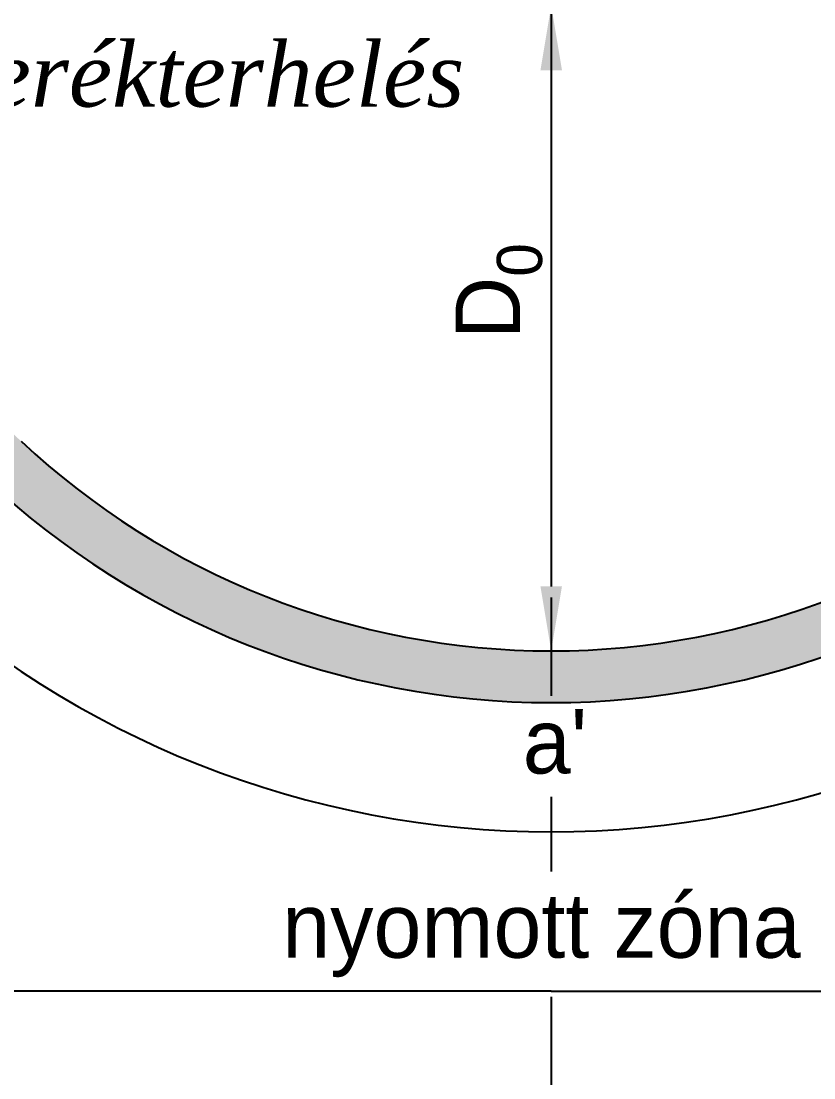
# Model space of a CAD drawing. Header units: millimetres. Extents: x 9 to 961, y -258 to 565.
# Drawn here: x 599.15 to 629.84, y -39.55 to 1.35 of the extents above; entities that cross this region are included whole.
import ezdxf

# ---------------------------------------------------------------- set-up
doc = ezdxf.new("R2010")
doc.units = ezdxf.units.MM
doc.linetypes.add('PONTVONAL', pattern=[25.4, 12.7, -6.35, 0, -6.35])
for name, color, linetype in [('Szurke_sraff', 254, 'Continuous'), ('Tengely', 1, 'PONTVONAL'), ('Text', 2, 'Continuous'), ('Vonal_025', 4, 'Continuous'), ('Vonal_050', 3, 'Continuous')]:
    doc.layers.add(name, color=color, linetype=linetype)
doc.styles.add('TextCS', font='SCHLBKI.TTF', dxfattribs={"height": 2.5})

msp = doc.modelspace()

# ---------------------------------------------------------------- hatches: boundary and pattern name
at = {"layer": 'Szurke_sraff'}
h = msp.add_hatch(color=256, dxfattribs=at)
edge = h.paths.add_edge_path()
edge.add_arc((649.9813838519235, -8.032562152625946), 0.9999999999999999, 207.6950516845834, 386.353270534124)
edge.add_arc((669.3838474023675, -46.07237678305732), 42.70226093480175, 111.5320612727387, 115.6823799588816, ccw=False)
edge.add_line((653.7111864090934, -6.350206823023647), (653.9759813340097, -6.270903251836609))
edge.add_line((653.9759813340097, -6.270903251836609), (654.2407833538772, -6.191632709307562))
edge.add_line((654.2407833538772, -6.191632709307562), (654.5055995636469, -6.112428224094501))
edge.add_line((654.5055995636469, -6.112428224094501), (654.77043705827, -6.033322824855427))
edge.add_line((654.77043705827, -6.033322824855427), (655.0353029326976, -5.954349540248329))
edge.add_line((655.0353029326976, -5.954349540248329), (655.300204281881, -5.875541398931208))
edge.add_line((655.300204281881, -5.875541398931208), (655.5651482007711, -5.796931429562052))
edge.add_line((655.5651482007711, -5.796931429562052), (655.830141784319, -5.718552660798864))
edge.add_line((655.830141784319, -5.718552660798864), (656.0951921274763, -5.64043812129963))
edge.add_line((656.0951921274763, -5.64043812129963), (656.3603063251935, -5.562620839722348))
edge.add_line((656.3603063251935, -5.562620839722348), (656.6254914724221, -5.485133844725018))
edge.add_line((656.6254914724221, -5.485133844725018), (656.8907546641133, -5.408010164965626))
edge.add_line((656.8907546641133, -5.408010164965626), (657.156102995218, -5.331282829102176))
edge.add_line((657.156102995218, -5.331282829102176), (657.4215435606875, -5.254984865792653))
edge.add_line((657.4215435606875, -5.254984865792653), (657.6870834554727, -5.179149303695061))
edge.add_line((657.6870834554727, -5.179149303695061), (657.9527297745251, -5.103809171467386))
edge.add_line((657.9527297745251, -5.103809171467386), (658.2184896127956, -5.028997497767632))
edge.add_line((658.2184896127956, -5.028997497767632), (658.4843700652352, -4.954747311253784))
edge.add_line((658.4843700652352, -4.954747311253784), (658.7503782267954, -4.881091640583842))
edge.add_line((658.7503782267954, -4.881091640583842), (659.016521192427, -4.808063514415804))
edge.add_line((659.016521192427, -4.808063514415804), (659.2828060570813, -4.735695961407657))
edge.add_line((659.2828060570813, -4.735695961407657), (659.5492399157094, -4.664022010217405))
edge.add_line((659.5492399157094, -4.664022010217405), (659.8158298632625, -4.593074689503033))
edge.add_line((659.8158298632625, -4.593074689503033), (660.0825829946916, -4.522887027922544))
edge.add_line((660.0825829946916, -4.522887027922544), (660.349506404948, -4.453492054133926))
edge.add_line((660.349506404948, -4.453492054133926), (660.6166071889827, -4.384922796795179))
edge.add_line((660.6166071889827, -4.384922796795179), (660.8838924417468, -4.317212284564294))
edge.add_line((660.8838924417468, -4.317212284564294), (661.1513692581915, -4.25039354609927))
edge.add_line((661.1513692581915, -4.25039354609927), (661.4190447332679, -4.184499610058097))
edge.add_line((661.4190447332679, -4.184499610058097), (661.6869259619273, -4.119563505098772))
edge.add_line((661.6869259619273, -4.119563505098772), (661.9550200391207, -4.05561825987929))
edge.add_line((661.9550200391207, -4.05561825987929), (662.2233340597991, -3.992696903057647))
edge.add_line((662.2233340597991, -3.992696903057647), (662.4918751189139, -3.930832463291835))
edge.add_line((662.4918751189139, -3.930832463291835), (662.7606487747948, -3.870051312006198))
edge.add_line((662.7606487747948, -3.870051312006198), (663.029653432713, -3.810348830823151))
edge.add_line((663.029653432713, -3.810348830823151), (663.2988854181368, -3.751711390862186))
edge.add_line((663.2988854181368, -3.751711390862186), (663.5683410563042, -3.694125362242541))
edge.add_line((663.5683410563042, -3.694125362242541), (663.8380166724529, -3.637577115083458))
edge.add_line((663.8380166724529, -3.637577115083458), (664.1079085918205, -3.582053019504174))
edge.add_line((664.1079085918205, -3.582053019504174), (664.3780131396451, -3.527539445623932))
edge.add_line((664.3780131396451, -3.527539445623932), (664.6483266411641, -3.474022763561971))
edge.add_line((664.6483266411641, -3.474022763561971), (664.9188454216154, -3.421489343437531))
edge.add_line((664.9188454216154, -3.421489343437531), (665.1895658062368, -3.369925555369851))
edge.add_line((665.1895658062368, -3.369925555369851), (665.4604841202661, -3.319317769478172))
edge.add_line((665.4604841202661, -3.319317769478172), (665.7315966889408, -3.269652355881733))
edge.add_line((665.7315966889408, -3.269652355881733), (666.0028998374991, -3.220915684699775))
edge.add_line((666.0028998374991, -3.220915684699775), (666.2743898911783, -3.173094126051535))
edge.add_line((666.2743898911783, -3.173094126051535), (666.5460631752164, -3.126174050056257))
edge.add_line((666.5460631752164, -3.126174050056257), (666.8179160148512, -3.080141826833179))
edge.add_line((666.8179160148512, -3.080141826833179), (667.0899447353204, -3.034983826501541))
edge.add_line((667.0899447353204, -3.034983826501541), (667.3621456618616, -2.990686419180583))
edge.add_line((667.3621456618616, -2.990686419180583), (667.6345151197129, -2.947235974989544))
edge.add_line((667.6345151197129, -2.947235974989544), (667.9070494341117, -2.904618864047666))
edge.add_line((667.9070494341117, -2.904618864047666), (668.179744930296, -2.862821456474187))
edge.add_line((668.179744930296, -2.862821456474187), (668.4525979335034, -2.821830122388347))
edge.add_line((668.4525979335034, -2.821830122388347), (668.7256047689718, -2.781631231909386))
edge.add_line((668.7256047689718, -2.781631231909386), (668.9987617619389, -2.742211155156546))
edge.add_line((668.9987617619389, -2.742211155156546), (669.2720652376424, -2.703556262249064))
edge.add_line((669.2720652376424, -2.703556262249064), (669.5455115213201, -2.665652923306182))
edge.add_line((669.5455115213201, -2.665652923306182), (669.8190969382099, -2.628487508447139))
edge.add_line((669.8190969382099, -2.628487508447139), (670.0928178135493, -2.592046387791175))
edge.add_line((670.0928178135493, -2.592046387791175), (670.3666704725763, -2.55631593145753))
edge.add_line((670.3666704725763, -2.55631593145753), (670.6406512405284, -2.521282509565443))
edge.add_line((670.6406512405284, -2.521282509565443), (670.9147564426437, -2.486932492234155))
edge.add_line((670.9147564426437, -2.486932492234155), (671.1889824041597, -2.453252249582907))
edge.add_line((671.1889824041597, -2.453252249582907), (671.4633254503142, -2.420228151730937))
edge.add_line((671.4633254503142, -2.420228151730937), (671.7377819063449, -2.387846568797485))
edge.add_line((671.7377819063449, -2.387846568797485), (672.0123480974897, -2.356093870901792))
edge.add_line((672.0123480974897, -2.356093870901792), (672.2870203489864, -2.324956428163097))
edge.add_line((672.2870203489864, -2.324956428163097), (672.5617949860725, -2.29442061070064))
edge.add_line((672.5617949860725, -2.29442061070064), (672.836668333986, -2.264472788633662))
edge.add_line((672.836668333986, -2.264472788633662), (673.1116367179646, -2.235099332081402))
edge.add_line((673.1116367179646, -2.235099332081402), (673.3866964632462, -2.206286611163099))
edge.add_line((673.3866964632462, -2.206286611163099), (673.6618438950682, -2.178020995997994))
edge.add_line((673.6618438950682, -2.178020995997994), (673.9370753386685, -2.150288856705328))
edge.add_line((673.9370753386685, -2.150288856705328), (674.212387119285, -2.123076563404339))
edge.add_line((674.212387119285, -2.123076563404339), (674.4877755621554, -2.096370486214268))
edge.add_line((674.4877755621554, -2.096370486214268), (674.7632369925174, -2.070156995254355))
edge.add_line((674.7632369925174, -2.070156995254355), (675.0387677356089, -2.044422460643839))
edge.add_line((675.0387677356089, -2.044422460643839), (675.3143641166673, -2.01915325250196))
edge.add_line((675.3143641166673, -2.01915325250196), (675.5900224609309, -1.994335740947959))
edge.add_line((675.5900224609309, -1.994335740947959), (675.865739093637, -1.969956296101074))
edge.add_line((675.865739093637, -1.969956296101074), (676.1415103400236, -1.946001288080548))
edge.add_line((676.1415103400236, -1.946001288080548), (676.4173325253283, -1.922457087005618))
edge.add_line((676.4173325253283, -1.922457087005618), (676.693201974789, -1.899310062995525))
edge.add_line((676.693201974789, -1.899310062995525), (676.9691150136434, -1.876546586169509))
edge.add_line((676.9691150136434, -1.876546586169509), (677.2450679671293, -1.85415302664681))
edge.add_line((677.2450679671293, -1.85415302664681), (677.5210571604844, -1.832115754546668))
edge.add_line((677.5210571604844, -1.832115754546668), (677.7970789189465, -1.810421139988322))
edge.add_line((677.7970789189465, -1.810421139988322), (678.0731295677533, -1.789055553091012))
edge.add_line((678.0731295677533, -1.789055553091012), (678.3492054321426, -1.768005363973979))
edge.add_line((678.3492054321426, -1.768005363973979), (678.6253028373523, -1.747256942756463))
edge.add_line((678.6253028373523, -1.747256942756463), (678.9014181086199, -1.726796659557703))
edge.add_line((678.9014181086199, -1.726796659557703), (679.1775475711833, -1.706610884496939))
edge.add_line((679.1775475711833, -1.706610884496939), (679.4536875502802, -1.686685987693412))
edge.add_line((679.4536875502802, -1.686685987693412), (679.7298343711483, -1.66700833926636))
edge.add_line((679.7298343711483, -1.66700833926636), (680.0059843590255, -1.647564309335024))
edge.add_line((680.0059843590255, -1.647564309335024), (680.2821338391497, -1.628340268018645))
edge.add_line((680.2821338391497, -1.628340268018645), (680.5582791367583, -1.60932258543646))
edge.add_line((680.5582791367583, -1.60932258543646), (680.8344165770893, -1.590497631707712))
edge.add_line((680.8344165770893, -1.590497631707712), (681.1105424853804, -1.571851776951639))
edge.add_line((681.1105424853804, -1.571851776951639), (681.3866532873533, -1.553371682430812))
edge.add_line((681.3866532873533, -1.553371682430812), (681.6627473592838, -1.535049660962094))
edge.add_line((681.6627473592838, -1.535049660962094), (681.9388248465066, -1.516883151051888))
edge.add_line((681.9388248465066, -1.516883151051888), (682.2148859584332, -1.498869776862394))
edge.add_line((682.2148859584332, -1.498869776862394), (682.4909309044749, -1.481007162555813))
edge.add_line((682.4909309044749, -1.481007162555813), (682.7669598940429, -1.463292932294346))
edge.add_line((682.7669598940429, -1.463292932294346), (683.0429731365487, -1.445724710240195))
edge.add_line((683.0429731365487, -1.445724710240195), (683.3189708414035, -1.428300120555559))
edge.add_line((683.3189708414035, -1.428300120555559), (683.5949532180185, -1.411016787402641))
edge.add_line((683.5949532180185, -1.411016787402641), (683.8709204758054, -1.39387233494364))
edge.add_line((683.8709204758054, -1.39387233494364), (684.1468728241753, -1.376864387340758))
edge.add_line((684.1468728241753, -1.376864387340758), (684.4228104725395, -1.359990568756196))
edge.add_line((684.4228104725395, -1.359990568756196), (684.6987336303094, -1.343248503352154))
edge.add_line((684.6987336303094, -1.343248503352154), (684.9746425068963, -1.326635815290834))
edge.add_line((684.9746425068963, -1.326635815290834), (685.2505373117116, -1.310150128734436))
edge.add_line((685.2505373117116, -1.310150128734436), (685.5264182541665, -1.293789067845161))
edge.add_line((685.5264182541665, -1.293789067845161), (685.8022855436725, -1.27755025678521))
edge.add_line((685.8022855436725, -1.27755025678521), (686.0781393896407, -1.261431319716785))
edge.add_line((686.0781393896407, -1.261431319716785), (686.3539800014826, -1.245429880802085))
edge.add_line((686.3539800014826, -1.245429880802085), (686.6298075886094, -1.229543564203313))
edge.add_line((686.6298075886094, -1.229543564203313), (686.9056223604326, -1.213769994082668))
edge.add_line((686.9056223604326, -1.213769994082668), (687.1814245263633, -1.198106794602351))
edge.add_line((687.1814245263633, -1.198106794602351), (687.4572142958132, -1.182551589924564))
edge.add_line((687.4572142958132, -1.182551589924564), (687.7329918781932, -1.167102004211508))
edge.add_line((687.7329918781932, -1.167102004211508), (688.0087574829149, -1.151755661625383))
edge.add_line((688.0087574829149, -1.151755661625383), (688.2845113193895, -1.13651018632839))
edge.add_line((688.2845113193895, -1.13651018632839), (688.5602535970283, -1.121363202482731))
edge.add_line((688.5602535970283, -1.121363202482731), (688.8359845252429, -1.106312334250606))
edge.add_line((688.8359845252429, -1.106312334250606), (689.1117043134443, -1.091355205794216))
edge.add_line((689.1117043134443, -1.091355205794216), (689.387413171044, -1.076489441275761))
edge.add_line((689.387413171044, -1.076489441275761), (689.6631113074533, -1.061712664857444))
edge.add_line((689.6631113074533, -1.061712664857444), (689.9387989320835, -1.047022500701463))
edge.add_line((689.9387989320835, -1.047022500701463), (690.2144762543459, -1.032416572970022))
edge.add_line((690.2144762543459, -1.032416572970022), (690.4901434836519, -1.01789250582532))
edge.add_line((690.4901434836519, -1.01789250582532), (690.7658008294128, -1.003447923429559))
edge.add_line((690.7658008294128, -1.003447923429559), (691.0414485010399, -0.9890804499449384))
edge.add_line((691.0414485010399, -0.9890804499449384), (691.3170867079446, -0.9747877095336606))
edge.add_line((691.3170867079446, -0.9747877095336606), (691.5927156595382, -0.9605673263579259))
edge.add_line((691.5927156595382, -0.9605673263579259), (691.868335565232, -0.9464169245799352))
edge.add_line((691.868335565232, -0.9464169245799352), (692.1439466344373, -0.9323341283618892))
edge.add_line((692.1439466344373, -0.9323341283618892), (692.4195490765654, -0.9183165618659893))
edge.add_line((692.4195490765654, -0.9183165618659893), (692.6951431010278, -0.904361849254436))
edge.add_line((692.6951431010278, -0.904361849254436), (692.9707289172358, -0.8904676146894305))
edge.add_line((692.9707289172358, -0.8904676146894305), (693.2463067346005, -0.8766314823331733))
edge.add_line((693.2463067346005, -0.8766314823331733), (693.5218767625335, -0.8628510763478658))
edge.add_line((693.5218767625335, -0.8628510763478658), (693.7974392104459, -0.8491240208957086))
edge.add_line((693.7974392104459, -0.8491240208957086), (694.0729942877492, -0.8354479401389026))
edge.add_line((694.0729942877492, -0.8354479401389026), (694.3485422038547, -0.8218204582396488))
edge.add_line((694.3485422038547, -0.8218204582396488), (694.6240831681736, -0.8082391993601481))
edge.add_line((694.6240831681736, -0.8082391993601481), (694.8996173901173, -0.7947017876626012))
edge.add_line((694.8996173901173, -0.7947017876626012), (695.1751450790972, -0.7812058473092093))
edge.add_line((695.1751450790972, -0.7812058473092093), (695.4506664445246, -0.7677490024621731))
edge.add_line((695.4506664445246, -0.7677490024621731), (695.7261816958109, -0.7543288772836937))
edge.add_line((695.7261816958109, -0.7543288772836937), (696.0016910423672, -0.740943095935972))
edge.add_line((696.0016910423672, -0.740943095935972), (696.277194693605, -0.7275892825812085))
edge.add_line((696.277194693605, -0.7275892825812085), (696.5526928589355, -0.7142650613816045))
edge.add_line((696.5526928589355, -0.7142650613816045), (696.8281857477702, -0.7009680564993608))
edge.add_line((696.8281857477702, -0.7009680564993608), (697.1036735695204, -0.6876958920966784))
edge.add_line((697.1036735695204, -0.6876958920966784), (697.3791565335973, -0.6744461923357578))
edge.add_line((697.3791565335973, -0.6744461923357578), (697.6546348494123, -0.6612165813788005))
edge.add_line((697.6546348494123, -0.6612165813788005), (697.9301087263767, -0.648004683388007))
edge.add_line((697.9301087263767, -0.648004683388007), (698.205578373902, -0.6348081225255784))
edge.add_line((698.205578373902, -0.6348081225255784), (698.4810440013993, -0.6216245229537155))
edge.add_line((698.4810440013993, -0.6216245229537155), (698.75650581828, -0.6084515088346191))
edge.add_line((698.75650581828, -0.6084515088346191), (699.0319640339554, -0.5952867043304902))
edge.add_line((699.0319640339554, -0.5952867043304902), (699.307418857837, -0.58212773360353))
edge.add_line((699.307418857837, -0.58212773360353), (699.5828704993359, -0.5689722208159389))
edge.add_line((699.5828704993359, -0.5689722208159389), (699.8583191678636, -0.5558177901299179))
edge.add_line((699.8583191678636, -0.5558177901299179), (700.1337650728312, -0.5426620657076683))
edge.add_line((700.1337650728312, -0.5426620657076683), (700.4092084236503, -0.5295026717113908))
edge.add_line((700.4092084236503, -0.5295026717113908), (700.6846494297321, -0.5163372323032861))
edge.add_line((700.6846494297321, -0.5163372323032861), (700.960088300488, -0.5031633716455551))
edge.add_line((700.960088300488, -0.5031633716455551), (701.2355252453292, -0.489978713900399))
edge.add_line((701.2355252453292, -0.489978713900399), (701.5109604736671, -0.4767808832300187))
edge.add_line((701.5109604736671, -0.4767808832300187), (701.786394194913, -0.4635675037966148))
edge.add_line((701.786394194913, -0.4635675037966148), (702.0618266184782, -0.4503361997623885))
edge.add_line((702.0618266184782, -0.4503361997623885), (702.3372579537743, -0.4370845952895403))
edge.add_line((702.3372579537743, -0.4370845952895403), (702.6126884102122, -0.4238103145402716))
edge.add_line((702.6126884102122, -0.4238103145402716), (702.8881181972035, -0.4105109816767831))
edge.add_line((702.8881181972035, -0.4105109816767831), (703.1635475241595, -0.3971842208612755))
edge.add_line((703.1635475241595, -0.3971842208612755), (703.4389766004914, -0.3838276562559499))
edge.add_line((703.4389766004914, -0.3838276562559499), (703.7144056356107, -0.3704389120230072))
edge.add_line((703.7144056356107, -0.3704389120230072), (703.9898348389287, -0.3570156123246484))
edge.add_line((703.9898348389287, -0.3570156123246484), (704.2652644198565, -0.3435553813230743))
edge.add_line((704.2652644198565, -0.3435553813230743), (704.5406945878058, -0.3300558431804856))
edge.add_line((704.5406945878058, -0.3300558431804856), (704.8161255521876, -0.3165146220590835))
edge.add_line((704.8161255521876, -0.3165146220590835), (705.0915575224134, -0.3029293421210689))
edge.add_line((705.0915575224134, -0.3029293421210689), (705.3669907078945, -0.2892976275286426))
edge.add_line((705.3669907078945, -0.2892976275286426), (705.6424253180422, -0.2756171024440053))
edge.add_line((705.6424253180422, -0.2756171024440053), (705.9178615622678, -0.2618853910293583))
edge.add_line((705.9178615622678, -0.2618853910293583), (706.1932996499828, -0.2481001174469024))
edge.add_line((706.1932996499828, -0.2481001174469024), (706.4687397905983, -0.2342589058588383))
edge.add_line((706.4687397905983, -0.2342589058588383), (706.7441821935258, -0.2203593804273671))
edge.add_line((706.7441821935258, -0.2203593804273671), (707.0196270681765, -0.2063991653146894))
edge.add_line((707.0196270681765, -0.2063991653146894), (707.2950746239618, -0.1923758846830065))
edge.add_line((707.2950746239618, -0.1923758846830065), (707.5705250702931, -0.1782871626945192))
edge.add_line((707.5705250702931, -0.1782871626945192), (707.8459786165815, -0.1641306235114283))
edge.add_line((707.8459786165815, -0.1641306235114283), (708.1214354722385, -0.1499038912959347))
edge.add_line((708.1214354722385, -0.1499038912959347), (708.3968958466755, -0.1356045902102393))
edge.add_line((708.3968958466755, -0.1356045902102393), (708.6723599493037, -0.1212303444165432))
edge.add_line((708.6723599493037, -0.1212303444165432), (708.9478279720572, -0.1067790132799873))
edge.add_line((708.9478279720572, -0.1067790132799873), (709.2232999377748, -0.09225073179866883))
edge.add_line((709.2232999377748, -0.09225073179866883), (709.4987757744667, -0.07764691114188149))
edge.add_line((709.4987757744667, -0.07764691114188149), (709.7742554090959, -0.06296897657708744))
edge.add_line((709.7742554090959, -0.06296897657708744), (710.049738768625, -0.04821835337174818))
edge.add_line((710.049738768625, -0.04821835337174818), (710.3252257800167, -0.03339646679332531))
edge.add_line((710.3252257800167, -0.03339646679332531), (710.6007163702338, -0.01850474210928055))
edge.add_line((710.6007163702338, -0.01850474210928055), (710.8762104662392, -0.003544604587075839))
edge.add_line((710.8762104662392, -0.003544604587075839), (711.1517079949954, 0.01148252050582765))
edge.add_line((711.1517079949954, 0.01148252050582765), (711.4272088834653, 0.02657520790196799))
edge.add_line((711.4272088834653, 0.02657520790196799), (711.7027130586115, 0.04173203233388345))
edge.add_line((711.7027130586115, 0.04173203233388345), (711.9782204473969, 0.05695156853411243))
edge.add_line((711.9782204473969, 0.05695156853411243), (712.2537309767841, 0.07223239123519332))
edge.add_line((712.2537309767841, 0.07223239123519332), (712.529244573736, 0.08757307516966428))
edge.add_line((712.529244573736, 0.08757307516966428), (712.8047611652154, 0.1029721950700637))
edge.add_line((712.8047611652154, 0.1029721950700637), (713.0802806781847, 0.1184283256689301))
edge.add_line((713.0802806781847, 0.1184283256689301), (713.355803039607, 0.1339400416988016))
edge.add_line((713.355803039607, 0.1339400416988016), (713.631328176445, 0.1495059178922167))
edge.add_line((713.631328176445, 0.1495059178922167), (713.9068560156613, 0.1651245289817134))
edge.add_line((713.9068560156613, 0.1651245289817134), (714.1823864842187, 0.1807944496998305))
edge.add_line((714.1823864842187, 0.1807944496998305), (714.4579195090799, 0.1965142547791059))
edge.add_line((714.4579195090799, 0.1965142547791059), (714.7334550172078, 0.2122825189520782))
edge.add_line((714.7334550172078, 0.2122825189520782), (715.0089929355651, 0.2280978169512855))
edge.add_line((715.0089929355651, 0.2280978169512855), (715.2845331911144, 0.2439587235092663))
edge.add_line((715.2845331911144, 0.2439587235092663), (715.5600757108186, 0.259863813358559))
edge.add_line((715.5600757108186, 0.259863813358559), (715.8356204216403, 0.2758116612317018))
edge.add_line((715.8356204216403, 0.2758116612317018), (716.1111672505425, 0.291800841861233))
edge.add_line((716.1111672505425, 0.291800841861233), (716.3867161244877, 0.307829929979691))
edge.add_line((716.3867161244877, 0.307829929979691), (716.6622669704387, 0.3238975003196141))
edge.add_line((716.6622669704387, 0.3238975003196141), (716.9378197153584, 0.3400021276135407))
edge.add_line((716.9378197153584, 0.3400021276135407), (717.2133742862094, 0.356142386594009))
edge.add_line((717.2133742862094, 0.356142386594009), (717.4889306099544, 0.3723168519935574))
edge.add_line((717.4889306099544, 0.3723168519935574), (717.7644886135563, 0.3885240985447243))
edge.add_line((717.7644886135563, 0.3885240985447243), (718.0400482239777, 0.4047627009800479))
edge.add_line((718.0400482239777, 0.4047627009800479), (718.3156093681814, 0.4210312340320666))
edge.add_line((718.3156093681814, 0.4210312340320666), (718.5911719731303, 0.4373282724333187))
edge.add_line((718.5911719731303, 0.4373282724333187), (718.8667359657869, 0.4536523909163426))
edge.add_line((718.8667359657869, 0.4536523909163426), (719.1423012731141, 0.4700021642136765))
edge.add_line((719.1423012731141, 0.4700021642136765), (719.4178678220745, 0.4863761670578589))
edge.add_line((719.4178678220745, 0.4863761670578589), (719.6934355396311, 0.502772974181428))
edge.add_line((719.6934355396311, 0.502772974181428), (719.9690043527464, 0.5191911603169221))
edge.add_line((719.9690043527464, 0.5191911603169221), (720.2445741883834, 0.5356293001968796))
edge.add_line((720.2445741883834, 0.5356293001968796), (720.5201449735044, 0.5520859685538388))
edge.add_line((720.5201449735044, 0.5520859685538388), (720.7957166350727, 0.5685597401203382))
edge.add_line((720.7957166350727, 0.5685597401203382), (721.0712891000506, 0.5850491896289158))
edge.add_line((721.0712891000506, 0.5850491896289158), (721.3468622954013, 0.6015528918121101))
edge.add_line((721.3468622954013, 0.6015528918121101), (721.622436148087, 0.6180694214024596))
edge.add_line((721.622436148087, 0.6180694214024596), (721.8980105850709, 0.6345973531325023))
edge.add_line((721.8980105850709, 0.6345973531325023), (722.1735855333155, 0.6511352617347769))
edge.add_line((722.1735855333155, 0.6511352617347769), (722.4491609197836, 0.6676817219418213))
edge.add_line((722.4491609197836, 0.6676817219418213), (722.724736671438, 0.6842353084861742))
edge.add_line((722.724736671438, 0.6842353084861742), (723.0003127152414, 0.7007945961003738))
edge.add_line((723.0003127152414, 0.7007945961003738), (723.2758889781566, 0.7173581595169582))
edge.add_line((723.2758889781566, 0.7173581595169582), (723.5514653871462, 0.7339245734684662))
edge.add_line((723.5514653871462, 0.7339245734684662), (723.8270418691732, 0.7504924126874357))
edge.add_line((723.8270418691732, 0.7504924126874357), (723.9470681746438, -1.245902760116544))
edge.add_line((723.9470681746438, -1.245902760116544), (723.6718210145027, -1.262450819445065))
edge.add_line((723.6718210145027, -1.262450819445065), (723.3965637045184, -1.278998107594924))
edge.add_line((723.3965637045184, -1.278998107594924), (723.121296316319, -1.29554320027167))
edge.add_line((723.121296316319, -1.29554320027167), (722.846018921533, -1.312084673180854))
edge.add_line((722.846018921533, -1.312084673180854), (722.5707315917882, -1.328621102028025))
edge.add_line((722.5707315917882, -1.328621102028025), (722.2954343987132, -1.345151062518735))
edge.add_line((722.2954343987132, -1.345151062518735), (722.0201274139357, -1.36167313035853))
edge.add_line((722.0201274139357, -1.36167313035853), (721.7448107090843, -1.378185881252963))
edge.add_line((721.7448107090843, -1.378185881252963), (721.469484355787, -1.394687890907582))
edge.add_line((721.469484355787, -1.394687890907582), (721.194148425672, -1.411177735027938))
edge.add_line((721.194148425672, -1.411177735027938), (720.9188029903675, -1.427653989319579))
edge.add_line((720.9188029903675, -1.427653989319579), (720.6434481215017, -1.444115229488055))
edge.add_line((720.6434481215017, -1.444115229488055), (720.3680838907027, -1.460560031238917))
edge.add_line((720.3680838907027, -1.460560031238917), (720.0927103695988, -1.476986970277714))
edge.add_line((720.0927103695988, -1.476986970277714), (719.8173276298181, -1.493394622309996))
edge.add_line((719.8173276298181, -1.493394622309996), (719.5419357429888, -1.509781563041312))
edge.add_line((719.5419357429888, -1.509781563041312), (719.2665347807392, -1.526146368177213))
edge.add_line((719.2665347807392, -1.526146368177213), (718.9911248146973, -1.542487613423247))
edge.add_line((718.9911248146973, -1.542487613423247), (718.7157059164914, -1.558803874484964))
edge.add_line((718.7157059164914, -1.558803874484964), (718.4402781577497, -1.575093727067916))
edge.add_line((718.4402781577497, -1.575093727067916), (718.1648416101003, -1.59135574687765))
edge.add_line((718.1648416101003, -1.59135574687765), (717.8893963451715, -1.607588509619717))
edge.add_line((717.8893963451715, -1.607588509619717), (717.6139424345913, -1.623790590999666))
edge.add_line((717.6139424345913, -1.623790590999666), (717.338479949988, -1.639960566723047))
edge.add_line((717.338479949988, -1.639960566723047), (717.0630089629899, -1.656097012495411))
edge.add_line((717.0630089629899, -1.656097012495411), (716.787529545225, -1.672198504022306))
edge.add_line((716.787529545225, -1.672198504022306), (716.5120417683215, -1.688263617009283))
edge.add_line((716.5120417683215, -1.688263617009283), (716.2365457039077, -1.704290927161891))
edge.add_line((716.2365457039077, -1.704290927161891), (715.9610414236117, -1.720279010185679))
edge.add_line((715.9610414236117, -1.720279010185679), (715.6855289990617, -1.736226441786198))
edge.add_line((715.6855289990617, -1.736226441786198), (715.410008501886, -1.752131797668997))
edge.add_line((715.410008501886, -1.752131797668997), (715.1344800037125, -1.767993653539627))
edge.add_line((715.1344800037125, -1.767993653539627), (714.8589435761696, -1.783810585103635))
edge.add_line((714.8589435761696, -1.783810585103635), (714.5833992908855, -1.799581168066573))
edge.add_line((714.5833992908855, -1.799581168066573), (714.3078472194883, -1.81530397813399))
edge.add_line((714.3078472194883, -1.81530397813399), (714.0322874336061, -1.830977591011437))
edge.add_line((714.0322874336061, -1.830977591011437), (713.7567200048674, -1.846600582404462))
edge.add_line((713.7567200048674, -1.846600582404462), (713.4811450049001, -1.862171528018614))
edge.add_line((713.4811450049001, -1.862171528018614), (713.2055625053324, -1.877689003559445))
edge.add_line((713.2055625053324, -1.877689003559445), (712.9299725777927, -1.893151584732504))
edge.add_line((712.9299725777927, -1.893151584732504), (712.6543752939089, -1.90855784724334))
edge.add_line((712.6543752939089, -1.90855784724334), (712.3787707253093, -1.923906366797502))
edge.add_line((712.3787707253093, -1.923906366797502), (712.1031589436222, -1.939195719100542))
edge.add_line((712.1031589436222, -1.939195719100542), (711.8275400204757, -1.954424479858009))
edge.add_line((711.8275400204757, -1.954424479858009), (711.5519140274979, -1.969591224775452))
edge.add_line((711.5519140274979, -1.969591224775452), (711.2762810363172, -1.984694529558421))
edge.add_line((711.2762810363172, -1.984694529558421), (711.0006411185615, -1.999732969912465))
edge.add_line((711.0006411185615, -1.999732969912465), (710.7249943458592, -2.014705121543135))
edge.add_line((710.7249943458592, -2.014705121543135), (710.4493407898383, -2.02960956015598))
edge.add_line((710.4493407898383, -2.02960956015598), (710.1736805221273, -2.04444486145655))
edge.add_line((710.1736805221273, -2.04444486145655), (709.898013614354, -2.059209601150394))
edge.add_line((709.898013614354, -2.059209601150394), (709.6223401381468, -2.073902354943063))
edge.add_line((709.6223401381468, -2.073902354943063), (709.3466601651339, -2.088521698540106))
edge.add_line((709.3466601651339, -2.088521698540106), (709.0709737669434, -2.103066207647073))
edge.add_line((709.0709737669434, -2.103066207647073), (708.7952933118531, -2.117533096392441))
edge.add_line((708.7952933118531, -2.117533096392441), (708.5196323180849, -2.131921896945715))
edge.add_line((708.5196323180849, -2.131921896945715), (708.2439906303919, -2.146234973670573))
edge.add_line((708.2439906303919, -2.146234973670573), (707.9683680849863, -2.160474692288891))
edge.add_line((707.9683680849863, -2.160474692288891), (707.6927645180804, -2.174643418522545))
edge.add_line((707.6927645180804, -2.174643418522545), (707.4171797658861, -2.188743518093411))
edge.add_line((707.4171797658861, -2.188743518093411), (707.1416136646155, -2.202777356723365))
edge.add_line((707.1416136646155, -2.202777356723365), (706.8660660504809, -2.216747300134283))
edge.add_line((706.8660660504809, -2.216747300134283), (706.5905367596941, -2.230655714048042))
edge.add_line((706.5905367596941, -2.230655714048042), (706.3150256284674, -2.244504964186516))
edge.add_line((706.3150256284674, -2.244504964186516), (706.0395324930129, -2.258297416271583))
edge.add_line((706.0395324930129, -2.258297416271583), (705.7640571895424, -2.272035436025118))
edge.add_line((705.7640571895424, -2.272035436025118), (705.4885995542684, -2.285721389168998))
edge.add_line((705.4885995542684, -2.285721389168998), (705.2131594234027, -2.299357641425098))
edge.add_line((705.2131594234027, -2.299357641425098), (704.9377366331576, -2.312946558515296))
edge.add_line((704.9377366331576, -2.312946558515296), (704.6623310197449, -2.326490506161465))
edge.add_line((704.6623310197449, -2.326490506161465), (704.386942419377, -2.339991850085484))
edge.add_line((704.386942419377, -2.339991850085484), (704.1115706682658, -2.353452956009227))
edge.add_line((704.1115706682658, -2.353452956009227), (703.8362156026235, -2.366876189654571))
edge.add_line((703.8362156026235, -2.366876189654571), (703.5608770586622, -2.380263916743392))
edge.add_line((703.5608770586622, -2.380263916743392), (703.2855548725939, -2.393618502997566))
edge.add_line((703.2855548725939, -2.393618502997566), (703.0102488806308, -2.406942314138969))
edge.add_line((703.0102488806308, -2.406942314138969), (702.7349589189848, -2.420237715889478))
edge.add_line((702.7349589189848, -2.420237715889478), (702.4596848238683, -2.433507073970967))
edge.add_line((702.4596848238683, -2.433507073970967), (702.1844264314931, -2.446752754105314))
edge.add_line((702.1844264314931, -2.446752754105314), (701.9091835780714, -2.459977122014394))
edge.add_line((701.9091835780714, -2.459977122014394), (701.6339560998154, -2.473182543420084))
edge.add_line((701.6339560998154, -2.473182543420084), (701.3587438329371, -2.48637138404426))
edge.add_line((701.3587438329371, -2.48637138404426), (701.0835466136484, -2.499546009608796))
edge.add_line((701.0835466136484, -2.499546009608796), (700.8083642781618, -2.512708785835571))
edge.add_line((700.8083642781618, -2.512708785835571), (700.5331966626891, -2.525862078446459))
edge.add_line((700.5331966626891, -2.525862078446459), (700.2580436034424, -2.539008253163337))
edge.add_line((700.2580436034424, -2.539008253163337), (699.9829049366339, -2.552149675708081))
edge.add_line((699.9829049366339, -2.552149675708081), (699.7077804984757, -2.565288711802567))
edge.add_line((699.7077804984757, -2.565288711802567), (699.4326701251797, -2.578427727168671))
edge.add_line((699.4326701251797, -2.578427727168671), (699.1575736529583, -2.591569087528269))
edge.add_line((699.1575736529583, -2.591569087528269), (698.8824909180233, -2.604715158603236))
edge.add_line((698.8824909180233, -2.604715158603236), (698.607421756587, -2.617868306115451))
edge.add_line((698.607421756587, -2.617868306115451), (698.3323660048615, -2.631030895786788))
edge.add_line((698.3323660048615, -2.631030895786788), (698.0573234990586, -2.644205293339122))
edge.add_line((698.0573234990586, -2.644205293339122), (697.7822940753907, -2.657393864494332))
edge.add_line((697.7822940753907, -2.657393864494332), (697.5072775700698, -2.670598974974291))
edge.add_line((697.5072775700698, -2.670598974974291), (697.232273819308, -2.683822990500878))
edge.add_line((697.232273819308, -2.683822990500878), (696.9572826593173, -2.697068276795966))
edge.add_line((696.9572826593173, -2.697068276795966), (696.6823039263099, -2.710337199581434))
edge.add_line((696.6823039263099, -2.710337199581434), (696.4073374564979, -2.723632124579157))
edge.add_line((696.4073374564979, -2.723632124579157), (696.1323830860933, -2.73695541751101))
edge.add_line((696.1323830860933, -2.73695541751101), (695.8574406513084, -2.75030944409887))
edge.add_line((695.8574406513084, -2.75030944409887), (695.582509988355, -2.763696570064613))
edge.add_line((695.582509988355, -2.763696570064613), (695.3075909334453, -2.777119161130115))
edge.add_line((695.3075909334453, -2.777119161130115), (695.0326833227915, -2.790579583017252))
edge.add_line((695.0326833227915, -2.790579583017252), (694.7577869926056, -2.804080201447901))
edge.add_line((694.7577869926056, -2.804080201447901), (694.4829017492709, -2.81762338232894))
edge.add_line((694.4829017492709, -2.81762338232894), (694.2080268556733, -2.83121149153904))
edge.add_line((694.2080268556733, -2.83121149153904), (693.9331618903042, -2.84484688491938))
edge.add_line((693.9331618903042, -2.84484688491938), (693.6583066391399, -2.858531915914835))
edge.add_line((693.6583066391399, -2.858531915914835), (693.3834608881571, -2.87226893797028))
edge.add_line((693.3834608881571, -2.87226893797028), (693.1086244233322, -2.886060304530589))
edge.add_line((693.1086244233322, -2.886060304530589), (692.8337970306418, -2.899908369040636))
edge.add_line((692.8337970306418, -2.899908369040636), (692.5589784960623, -2.913815484945295))
edge.add_line((692.5589784960623, -2.913815484945295), (692.2841686055701, -2.927784005689443))
edge.add_line((692.2841686055701, -2.927784005689443), (692.009367145142, -2.941816284717951))
edge.add_line((692.009367145142, -2.941816284717951), (691.7345739007543, -2.955914675475696))
edge.add_line((691.7345739007543, -2.955914675475696), (691.4597886583836, -2.970081531407552))
edge.add_line((691.4597886583836, -2.970081531407552), (691.1850112040062, -2.984319205958393))
edge.add_line((691.1850112040062, -2.984319205958393), (690.9102413235988, -2.998630052573093))
edge.add_line((690.9102413235988, -2.998630052573093), (690.6354788031379, -3.013016424696527))
edge.add_line((690.6354788031379, -3.013016424696527), (690.3607234285997, -3.02748067577357))
edge.add_line((690.3607234285997, -3.02748067577357), (690.0859749859611, -3.042025159249096))
edge.add_line((690.0859749859611, -3.042025159249096), (689.8112332611985, -3.056652228567979))
edge.add_line((689.8112332611985, -3.056652228567979), (689.5364980402882, -3.071364237175094))
edge.add_line((689.5364980402882, -3.071364237175094), (689.2617691092069, -3.086163538515316))
edge.add_line((689.2617691092069, -3.086163538515316), (688.987046253931, -3.101052486033518))
edge.add_line((688.987046253931, -3.101052486033518), (688.7123292604371, -3.116033433174576))
edge.add_line((688.7123292604371, -3.116033433174576), (688.4376179147015, -3.131108733383363))
edge.add_line((688.4376179147015, -3.131108733383363), (688.1629120027009, -3.146280740104754))
edge.add_line((688.1629120027009, -3.146280740104754), (687.8882113104116, -3.161551806783625))
edge.add_line((687.8882113104116, -3.161551806783625), (687.6135156238104, -3.176924286864848))
edge.add_line((687.6135156238104, -3.176924286864848), (687.3388247288735, -3.192400533793299))
edge.add_line((687.3388247288735, -3.192400533793299), (687.0641284936733, -3.207980372623922))
edge.add_line((687.0641284936733, -3.207980372623922), (686.789415258796, -3.223663207781748))
edge.add_line((686.789415258796, -3.223663207781748), (686.5146878172635, -3.239452108641157))
edge.add_line((686.5146878172635, -3.239452108641157), (686.2399490360932, -3.255350163388969))
edge.add_line((686.2399490360932, -3.255350163388969), (685.9652017823024, -3.271360460212003))
edge.add_line((685.9652017823024, -3.271360460212003), (685.6904489229083, -3.287486087297081))
edge.add_line((685.6904489229083, -3.287486087297081), (685.4156933249284, -3.303730132831023))
edge.add_line((685.4156933249284, -3.303730132831023), (685.1409378553799, -3.320095685000649))
edge.add_line((685.1409378553799, -3.320095685000649), (684.86618538128, -3.33658583199278))
edge.add_line((684.86618538128, -3.33658583199278), (684.5914387696463, -3.353203661994237))
edge.add_line((684.5914387696463, -3.353203661994237), (684.3167008874958, -3.369952263191839))
edge.add_line((684.3167008874958, -3.369952263191839), (684.041974601846, -3.386834723772408))
edge.add_line((684.041974601846, -3.386834723772408), (683.7672627797142, -3.403854131922763))
edge.add_line((683.7672627797142, -3.403854131922763), (683.4925682881177, -3.421013575829726))
edge.add_line((683.4925682881177, -3.421013575829726), (683.2178939940737, -3.438316143680116))
edge.add_line((683.2178939940737, -3.438316143680116), (682.9432427645997, -3.455764923660754))
edge.add_line((682.9432427645997, -3.455764923660754), (682.6686174667129, -3.473363003958461))
edge.add_line((682.6686174667129, -3.473363003958461), (682.3940209674307, -3.491113472760056))
edge.add_line((682.3940209674307, -3.491113472760056), (682.1194561337703, -3.509019418252361))
edge.add_line((682.1194561337703, -3.509019418252361), (681.844925832749, -3.527083928622195))
edge.add_line((681.844925832749, -3.527083928622195), (681.5704329313843, -3.54531009205638))
edge.add_line((681.5704329313843, -3.54531009205638), (681.2959802966933, -3.563700996741736))
edge.add_line((681.2959802966933, -3.563700996741736), (681.0215707956934, -3.582259730865083))
edge.add_line((681.0215707956934, -3.582259730865083), (680.7472072954018, -3.600989382613241))
edge.add_line((680.7472072954018, -3.600989382613241), (680.4728926628361, -3.619893040173031))
edge.add_line((680.4728926628361, -3.619893040173031), (680.1986297650134, -3.638973791731274))
edge.add_line((680.1986297650134, -3.638973791731274), (679.9244286433699, -3.658240559266261))
edge.add_line((679.9244286433699, -3.658240559266261), (679.6503252556597, -3.677727193083323))
edge.add_line((679.6503252556597, -3.677727193083323), (679.3763273105324, -3.697449799205922))
edge.add_line((679.3763273105324, -3.697449799205922), (679.1024385016283, -3.717421505865201))
edge.add_line((679.1024385016283, -3.717421505865201), (678.8286625225876, -3.737655441292306))
edge.add_line((678.8286625225876, -3.737655441292306), (678.5550030670507, -3.758164733718383))
edge.add_line((678.5550030670507, -3.758164733718383), (678.2814638286578, -3.778962511374574))
edge.add_line((678.2814638286578, -3.778962511374574), (678.0080485010493, -3.800061902492025))
edge.add_line((678.0080485010493, -3.800061902492025), (677.7347607778654, -3.821476035301882))
edge.add_line((677.7347607778654, -3.821476035301882), (677.4616043527465, -3.843218038035288))
edge.add_line((677.4616043527465, -3.843218038035288), (677.1885829193327, -3.86530103892339))
edge.add_line((677.1885829193327, -3.86530103892339), (676.9157001712645, -3.88773816619733))
edge.add_line((676.9157001712645, -3.88773816619733), (676.642959802182, -3.910542548088254))
edge.add_line((676.642959802182, -3.910542548088254), (676.3703655057255, -3.933727312827307))
edge.add_line((676.3703655057255, -3.933727312827307), (676.0979209755355, -3.957305588645634))
edge.add_line((676.0979209755355, -3.957305588645634), (675.8256299052522, -3.98129050377438))
edge.add_line((675.8256299052522, -3.98129050377438), (675.5534959885157, -4.005695186444688))
edge.add_line((675.5534959885157, -4.005695186444688), (675.2815229189666, -4.030532764887705))
edge.add_line((675.2815229189666, -4.030532764887705), (675.009714390245, -4.055816367334574))
edge.add_line((675.009714390245, -4.055816367334574), (674.7380740959911, -4.081559122016442))
edge.add_line((674.7380740959911, -4.081559122016442), (674.4666057298455, -4.107774157164451))
edge.add_line((674.4666057298455, -4.107774157164451), (674.1953129854483, -4.134474601009748))
edge.add_line((674.1953129854483, -4.134474601009748), (673.9241995564397, -4.161673581783476))
edge.add_line((673.9241995564397, -4.161673581783476), (673.6532691364602, -4.189384227716781))
edge.add_line((673.6532691364602, -4.189384227716781), (673.3825254191499, -4.217619667040808))
edge.add_line((673.3825254191499, -4.217619667040808), (673.1119720981493, -4.246393027986701))
edge.add_line((673.1119720981493, -4.246393027986701), (672.8416128670984, -4.275717438785605))
edge.add_line((672.8416128670984, -4.275717438785605), (672.571451462652, -4.30560600005786))
edge.add_line((672.571451462652, -4.30560600005786), (672.301491872475, -4.336071483353622))
edge.add_line((672.301491872475, -4.336071483353622), (672.0317377269075, -4.367126592497064))
edge.add_line((672.0317377269075, -4.367126592497064), (671.762192574034, -4.398784057675307))
edge.add_line((671.762192574034, -4.398784057675307), (671.4928599619383, -4.431056609075473))
edge.add_line((671.4928599619383, -4.431056609075473), (671.2237434387047, -4.46395697688468))
edge.add_line((671.2237434387047, -4.46395697688468), (670.9548465524175, -4.497497891290049))
edge.add_line((670.9548465524175, -4.497497891290049), (670.6861728511608, -4.5316920824787))
edge.add_line((670.6861728511608, -4.5316920824787), (670.4177258830189, -4.566552280637752))
edge.add_line((670.4177258830189, -4.566552280637752), (670.1495091960759, -4.602091215954326))
edge.add_line((670.1495091960759, -4.602091215954326), (669.8815263384158, -4.638321618615541))
edge.add_line((669.8815263384158, -4.638321618615541), (669.6137808581232, -4.675256218808518))
edge.add_line((669.6137808581232, -4.675256218808518), (669.3462763032819, -4.712907746720376))
edge.add_line((669.3462763032819, -4.712907746720376), (669.0790162219763, -4.751288932538236))
edge.add_line((669.0790162219763, -4.751288932538236), (668.8120041622906, -4.790412506449216))
edge.add_line((668.8120041622906, -4.790412506449216), (668.5452436723087, -4.830291198640437))
edge.add_line((668.5452436723087, -4.830291198640437), (668.2787383001153, -4.870937739299021))
edge.add_line((668.2787383001153, -4.870937739299021), (668.012491593794, -4.912364858612085))
edge.add_line((668.012491593794, -4.912364858612085), (667.7465071014294, -4.95458528676675))
edge.add_line((667.7465071014294, -4.95458528676675), (667.4807883711056, -4.997611753950136))
edge.add_line((667.4807883711056, -4.997611753950136), (667.2153389509067, -5.041456990349364))
edge.add_line((667.2153389509067, -5.041456990349364), (666.9501623889169, -5.086133726151552))
edge.add_line((666.9501623889169, -5.086133726151552), (666.6852622332204, -5.131654691543821))
edge.add_line((666.6852622332204, -5.131654691543821), (666.4206420319015, -5.17803261671329))
edge.add_line((666.4206420319015, -5.17803261671329), (666.156305316856, -5.225280209217219))
edge.add_line((666.156305316856, -5.225280209217219), (665.892255246464, -5.273409721792138))
edge.add_line((665.892255246464, -5.273409721792138), (665.6284949493431, -5.322433524801363))
edge.add_line((665.6284949493431, -5.322433524801363), (665.365027636509, -5.3723641255103))
edge.add_line((665.365027636509, -5.3723641255103), (665.1018565189771, -5.423214031184351))
edge.add_line((665.1018565189771, -5.423214031184351), (664.838984807763, -5.47499574908892))
edge.add_line((664.838984807763, -5.47499574908892), (664.5764157138823, -5.527721786489409))
edge.add_line((664.5764157138823, -5.527721786489409), (664.3141524483506, -5.581404650651224))
edge.add_line((664.3141524483506, -5.581404650651224), (664.0521982221834, -5.636056848839766))
edge.add_line((664.0521982221834, -5.636056848839766), (663.7905562463961, -5.691690888320441))
edge.add_line((663.7905562463961, -5.691690888320441), (663.5292297320045, -5.74831927635865))
edge.add_line((663.5292297320045, -5.74831927635865), (663.2682218900242, -5.805954520219799))
edge.add_line((663.2682218900242, -5.805954520219799), (663.0075302752375, -5.864610716382961))
edge.add_line((663.0075302752375, -5.864610716382961), (662.7469632851681, -5.924344145338174))
edge.add_line((662.7469632851681, -5.924344145338174), (662.4864169425763, -5.985156478808355))
edge.add_line((662.4864169425763, -5.985156478808355), (662.2258791286885, -6.04701865389641))
edge.add_line((662.2258791286885, -6.04701865389641), (661.9653377247315, -6.109901607705244))
edge.add_line((661.9653377247315, -6.109901607705244), (661.7047806119319, -6.173776277337762))
edge.add_line((661.7047806119319, -6.173776277337762), (661.4441956715164, -6.238613599896869))
edge.add_line((661.4441956715164, -6.238613599896869), (661.1835707847115, -6.304384512485472))
edge.add_line((661.1835707847115, -6.304384512485472), (660.922893832744, -6.371059952206473))
edge.add_line((660.922893832744, -6.371059952206473), (660.6621526968403, -6.43861085616278))
edge.add_line((660.6621526968403, -6.43861085616278), (660.4013352582273, -6.507008161457296))
edge.add_line((660.4013352582273, -6.507008161457296), (660.1404293981316, -6.576222805192929))
edge.add_line((660.1404293981316, -6.576222805192929), (659.8794231597219, -6.646225685878056))
edge.add_line((659.8794231597219, -6.646225685878056), (659.6183193602801, -6.716983901733401))
edge.add_line((659.6183193602801, -6.716983901733401), (659.3571195260536, -6.788463973220741))
edge.add_line((659.3571195260536, -6.788463973220741), (659.0958170612174, -6.86063418352737))
edge.add_line((659.0958170612174, -6.86063418352737), (658.8344053699473, -6.93346281584058))
edge.add_line((658.8344053699473, -6.93346281584058), (658.5728778564182, -7.006918153347659))
edge.add_line((658.5728778564182, -7.006918153347659), (658.3112279248056, -7.080968479235902))
edge.add_line((658.3112279248056, -7.080968479235902), (658.049448979285, -7.1555820766926))
edge.add_line((658.049448979285, -7.1555820766926), (657.7875344240314, -7.230727228905044))
edge.add_line((657.7875344240314, -7.230727228905044), (657.5254776632204, -7.306372219060527))
edge.add_line((657.5254776632204, -7.306372219060527), (657.2632721010272, -7.382485330346339))
edge.add_line((657.2632721010272, -7.382485330346339), (657.0009111416271, -7.459034845949772))
edge.add_line((657.0009111416271, -7.459034845949772), (656.7383881891953, -7.535989049058117))
edge.add_line((656.7383881891953, -7.535989049058117), (656.4756966479076, -7.613316222858669))
edge.add_line((656.4756966479076, -7.613316222858669), (656.2128299219389, -7.690984650538716))
edge.add_line((656.2128299219389, -7.690984650538716), (655.9497812852093, -7.768962139478516))
edge.add_line((655.9497812852093, -7.768962139478516), (655.686543713399, -7.847215589665638))
edge.add_line((655.686543713399, -7.847215589665638), (655.4231102709597, -7.925712367096221))
edge.add_line((655.4231102709597, -7.925712367096221), (655.1594740260512, -8.004419852837461))
edge.add_line((655.1594740260512, -8.004419852837461), (654.8956280468335, -8.08330542795656))
edge.add_line((654.8956280468335, -8.08330542795656), (654.631565401467, -8.162336473520718))
edge.add_line((654.631565401467, -8.162336473520718), (654.3672791581116, -8.24148037059713))
edge.add_arc((669.3838474023679, -46.07237678305808), 40.70226093480263, 111.6500715298211, 133.1559926013637)
edge.add_arc((619.6714552546557, 6.967546121496234), 31.99268795523959, 269.9986594880422, 313.1314279309623, ccw=False)
edge.add_line((619.6707067426165, -25.02514182498713), (619.6707067426165, -23.02514182508733))
edge.add_line((619.6707067426165, -23.02514182508733), (619.6707125838113, -23.02514182509212))
edge.add_arc((619.6707071823434, 6.969438228588078), 29.99458005368069, 270.0000103179079, 313.1591437314499)
edge.add_arc((669.3838474023675, -46.07237678305732), 42.70226093480175, 118.36594225982671, 133.134371020585, ccw=False)
h = msp.add_hatch(color=256, dxfattribs=at)
edge = h.paths.add_edge_path()
edge.add_line((568.0854663607465, -2.445205336743228), (568.0854663607465, -4.46003387694536))
edge.add_line((568.0854663607465, -4.46003387694536), (568.1176733082316, -4.463971271670405))
edge.add_line((568.1176733082316, -4.463971271670405), (568.386570203819, -4.497512111515208))
edge.add_line((568.386570203819, -4.497512111515208), (568.6552439145572, -4.531706228205179))
edge.add_line((568.6552439145572, -4.531706228205179), (568.9236908923654, -4.566566351928421))
edge.add_line((568.9236908923654, -4.566566351928421), (569.1919075891626, -4.602105212873037))
edge.add_line((569.1919075891626, -4.602105212873037), (569.4598904568688, -4.638335541227131))
edge.add_line((569.4598904568688, -4.638335541227131), (569.7276359474027, -4.675270067178809))
edge.add_line((569.7276359474027, -4.675270067178809), (569.9951405126841, -4.71292152091617))
edge.add_line((569.9951405126841, -4.71292152091617), (570.2624006046321, -4.751302632627324))
edge.add_line((570.2624006046321, -4.751302632627324), (570.5294126751661, -4.790426132500369))
edge.add_line((570.5294126751661, -4.790426132500369), (570.7961731762057, -4.830304750723411))
edge.add_line((570.7961731762057, -4.830304750723411), (571.0626785596697, -4.870951217484556))
edge.add_line((571.0626785596697, -4.870951217484556), (571.328925277478, -4.912378262971904))
edge.add_line((571.328925277478, -4.912378262971904), (571.5949097815496, -4.954598617373561))
edge.add_line((571.5949097815496, -4.954598617373561), (571.8606285238039, -4.997625010877631))
edge.add_line((571.8606285238039, -4.997625010877631), (572.1260779561604, -5.041470173672217))
edge.add_line((572.1260779561604, -5.041470173672217), (572.3912545305384, -5.086146835945422))
edge.add_line((572.3912545305384, -5.086146835945422), (572.656154698857, -5.131667727885351))
edge.add_line((572.656154698857, -5.131667727885351), (572.9207749130356, -5.178045579680107))
edge.add_line((572.9207749130356, -5.178045579680107), (573.1851116411821, -5.22529309888793))
edge.add_line((573.1851116411821, -5.22529309888793), (573.4491617249196, -5.273422538246223))
edge.add_line((573.4491617249196, -5.273422538246223), (573.7129220356339, -5.322446268119172))
edge.add_line((573.7129220356339, -5.322446268119172), (573.976389362313, -5.372376795773071))
edge.add_line((573.976389362313, -5.372376795773071), (574.2395604939446, -5.423226628474215))
edge.add_line((574.2395604939446, -5.423226628474215), (574.5024322195169, -5.475008273488896))
edge.add_line((574.5024322195169, -5.475008273488896), (574.7650013280178, -5.52773423808341))
edge.add_line((574.7650013280178, -5.52773423808341), (575.0272646084348, -5.581417029524051))
edge.add_line((575.0272646084348, -5.581417029524051), (575.2892188497561, -5.636069155077108))
edge.add_line((575.2892188497561, -5.636069155077108), (575.5508608409698, -5.691703122008881))
edge.add_line((575.5508608409698, -5.691703122008881), (575.8121873710634, -5.74833143758566))
edge.add_line((575.8121873710634, -5.74833143758566), (576.073195229025, -5.805966609073741))
edge.add_line((576.073195229025, -5.805966609073741), (576.333886860076, -5.86462273295152))
edge.add_line((576.333886860076, -5.86462273295152), (576.5944538667085, -5.924356089655907))
edge.add_line((576.5944538667085, -5.924356089655907), (576.8550002261626, -5.985168350880985))
edge.add_line((576.8550002261626, -5.985168350880985), (577.1155380572037, -6.047030453726304))
edge.add_line((577.1155380572037, -6.047030453726304), (577.376079478597, -6.109913335291406))
edge.add_line((577.376079478597, -6.109913335291406), (577.636636609108, -6.173787932675835))
edge.add_line((577.636636609108, -6.173787932675835), (577.8972215675018, -6.238625182979138))
edge.add_line((577.8972215675018, -6.238625182979138), (578.1578464725438, -6.30439602330086))
edge.add_line((578.1578464725438, -6.30439602330086), (578.4185234429993, -6.371071390740543))
edge.add_line((578.4185234429993, -6.371071390740543), (578.6792645976337, -6.438622222397736))
edge.add_line((578.6792645976337, -6.438622222397736), (578.9400820552121, -6.507019455371981))
edge.add_line((578.9400820552121, -6.507019455371981), (579.2009879344998, -6.576234026762823))
edge.add_line((579.2009879344998, -6.576234026762823), (579.4619941923202, -6.646236835075327))
edge.add_line((579.4619941923202, -6.646236835075327), (579.7230980113819, -6.716994978530995))
edge.add_line((579.7230980113819, -6.716994978530995), (579.9842978654287, -6.788474977592032))
edge.add_line((579.9842978654287, -6.788474977592032), (580.2456003502765, -6.860645115443899))
edge.add_line((580.2456003502765, -6.860645115443899), (580.5070120617407, -6.93347367527206))
edge.add_line((580.5070120617407, -6.93347367527206), (580.7685395956377, -7.006928940261974))
edge.add_line((580.7685395956377, -7.006928940261974), (581.0301895477833, -7.080979193599109))
edge.add_line((581.0301895477833, -7.080979193599109), (581.291968513993, -7.155592718468925))
edge.add_line((581.291968513993, -7.155592718468925), (581.5538830900831, -7.230737798056884))
edge.add_line((581.5538830900831, -7.230737798056884), (581.815939871869, -7.306382715548452))
edge.add_line((581.815939871869, -7.306382715548452), (582.0781454551671, -7.382495754129088))
edge.add_line((582.0781454551671, -7.382495754129088), (582.3405064357931, -7.459045196984255))
edge.add_line((582.3405064357931, -7.459045196984255), (582.603029409563, -7.535999327299419))
edge.add_line((582.603029409563, -7.535999327299419), (582.8657209722921, -7.613326428260041))
edge.add_line((582.8657209722921, -7.613326428260041), (583.128587719797, -7.690994783051582))
edge.add_line((583.128587719797, -7.690994783051582), (583.3916363781485, -7.768972199052437))
edge.add_line((583.3916363781485, -7.768972199052437), (583.6548739716571, -7.847225576248224))
edge.add_line((583.6548739716571, -7.847225576248224), (583.9183074358623, -7.92572228063316))
edge.add_line((583.9183074358623, -7.92572228063316), (584.181943702595, -8.00442969327252))
edge.add_line((584.181943702595, -8.00442969327252), (584.4457897036864, -8.083315195231583))
edge.add_line((584.4457897036864, -8.083315195231583), (584.7098523709667, -8.162346167575626))
edge.add_line((584.7098523709667, -8.162346167575626), (584.9741386362674, -8.241489991369903))
edge.add_arc((569.9575808818801, -46.07239056766998), 40.70226093480255, 46.844023285787785, 68.34994435733051, ccw=False)
edge.add_arc((619.6699583225159, 6.967546121288763), 31.99268795523966, 226.8685879561895, 270.0013563991095)
edge.add_line((619.670715705587, -25.02514182498589), (619.6707151510208, -23.02514182508617))
edge.add_line((619.6707151510208, -23.02514182508617), (619.670709309826, -23.02514182509257))
edge.add_arc((619.6707063943036, 6.969438228587997), 29.99458005368071, 226.8408721557018, 270.00000556924374, ccw=False)
edge.add_arc((569.9575808818805, -46.07239056766934), 42.70226093480179, 46.86564486656663, 61.63407362732491)
edge.add_arc((589.3600338845259, -8.032570557264066), 1.000000000000019, 153.6467453530302, 332.304964202566, ccw=False)
edge.add_arc((569.9575808818809, -46.07239056767028), 42.70226093480252, 64.31763592827096, 68.46795461441384)
edge.add_line((585.6302308608673, -6.35021626187308), (585.3654359139615, -6.270912764109204))
edge.add_line((585.3654359139615, -6.270912764109204), (585.1006338721137, -6.191642295005287))
edge.add_line((585.1006338721137, -6.191642295005287), (584.8358176403818, -6.112437883221291))
edge.add_line((584.8358176403818, -6.112437883221291), (584.5709801238244, -6.033332557417182))
edge.add_line((584.5709801238244, -6.033332557417182), (584.3061142274987, -5.95435934625292))
edge.add_line((584.3061142274987, -5.95435934625292), (584.0412128564632, -5.875551278388472))
edge.add_line((584.0412128564632, -5.875551278388472), (583.7762689157759, -5.796941382483792))
edge.add_line((583.7762689157759, -5.796941382483792), (583.5112753104949, -5.718562687198851))
edge.add_line((583.5112753104949, -5.718562687198851), (583.2462249456778, -5.640448221193601))
edge.add_line((583.2462249456778, -5.640448221193601), (582.9811107263831, -5.562631013128011))
edge.add_line((582.9811107263831, -5.562631013128011), (582.7159255576686, -5.485144091662046))
edge.add_line((582.7159255576686, -5.485144091662046), (582.4506623445924, -5.408020485455658))
edge.add_line((582.4506623445924, -5.408020485455658), (582.1853139922124, -5.331293223168821))
edge.add_line((582.1853139922124, -5.331293223168821), (581.9198734055868, -5.254995333461486))
edge.add_line((581.9198734055868, -5.254995333461486), (581.6543334897739, -5.179159844993624))
edge.add_line((581.6543334897739, -5.179159844993624), (581.3886871498308, -5.103819786425188))
edge.add_line((581.3886871498308, -5.103819786425188), (581.1229272908164, -5.02900818641615))
edge.add_line((581.1229272908164, -5.02900818641615), (580.8570468177884, -4.954758073626463))
edge.add_line((580.8570468177884, -4.954758073626463), (580.5910386358048, -4.881102476716094))
edge.add_line((580.5910386358048, -4.881102476716094), (580.3248956499236, -4.808074424345007))
edge.add_line((580.3248956499236, -4.808074424345007), (580.0586107652031, -4.735706945173157))
edge.add_line((580.0586107652031, -4.735706945173157), (579.792176886701, -4.664033067860515))
edge.add_line((579.792176886701, -4.664033067860515), (579.5255869194755, -4.593085821067035))
edge.add_line((579.5255869194755, -4.593085821067035), (579.2588337685845, -4.522898233452686))
edge.add_line((579.2588337685845, -4.522898233452686), (578.9919103390861, -4.453503333677422))
edge.add_line((578.9919103390861, -4.453503333677422), (578.7248095360384, -4.384934150401214))
edge.add_line((578.7248095360384, -4.384934150401214), (578.4575242644993, -4.317223712284017))
edge.add_line((578.4575242644993, -4.317223712284017), (578.1900474295269, -4.250405047985797))
edge.add_line((578.1900474295269, -4.250405047985797), (577.9223719361792, -4.184511186166515))
edge.add_line((577.9223719361792, -4.184511186166515), (577.6544906895141, -4.119575155486132))
edge.add_line((577.6544906895141, -4.119575155486132), (577.3863965945898, -4.055629984604612))
edge.add_line((577.3863965945898, -4.055629984604612), (577.1180825564644, -3.992708702181916))
edge.add_line((577.1180825564644, -3.992708702181916), (576.8495414801956, -3.930844336878005))
edge.add_line((576.8495414801956, -3.930844336878005), (576.580767807461, -3.870063260118764))
edge.add_line((576.580767807461, -3.870063260118764), (576.3117631329884, -3.810360853526167))
edge.add_line((576.3117631329884, -3.810360853526167), (576.0425311313054, -3.751723488218685))
edge.add_line((576.0425311313054, -3.751723488218685), (575.7730754771704, -3.694137534314539))
edge.add_line((575.7730754771704, -3.694137534314539), (575.503399845342, -3.637589361931951))
edge.add_line((575.503399845342, -3.637589361931951), (575.2335079105784, -3.582065341189139))
edge.add_line((575.2335079105784, -3.582065341189139), (574.9634033476382, -3.527551842204328))
edge.add_line((574.9634033476382, -3.527551842204328), (574.6930898312798, -3.474035235095736))
edge.add_line((574.6930898312798, -3.474035235095736), (574.422571036262, -3.421501889981586))
edge.add_line((574.422571036262, -3.421501889981586), (574.1518506373427, -3.369938176980098))
edge.add_line((574.1518506373427, -3.369938176980098), (573.8809323092809, -3.319330466209492))
edge.add_line((573.8809323092809, -3.319330466209492), (573.6098197268346, -3.26966512778799))
edge.add_line((573.6098197268346, -3.26966512778799), (573.3385165647626, -3.220928531833814))
edge.add_line((573.3385165647626, -3.220928531833814), (573.0670264978232, -3.173107048465182))
edge.add_line((573.0670264978232, -3.173107048465182), (572.7953532007751, -3.126187047800317))
edge.add_line((572.7953532007751, -3.126187047800317), (572.5235003483764, -3.080154899957441))
edge.add_line((572.5235003483764, -3.080154899957441), (572.2514716153856, -3.034996975054773))
edge.add_line((572.2514716153856, -3.034996975054773), (571.9792706765614, -2.990699643210536))
edge.add_line((571.9792706765614, -2.990699643210536), (571.7069012066621, -2.947249274542948))
edge.add_line((571.7069012066621, -2.947249274542948), (571.4343668804463, -2.904632239170233))
edge.add_line((571.4343668804463, -2.904632239170233), (571.1616713726722, -2.86283490721061))
edge.add_line((571.1616713726722, -2.86283490721061), (570.8888183580987, -2.8218436487823))
edge.add_line((570.8888183580987, -2.8218436487823), (570.6158115114838, -2.781644834003524))
edge.add_line((570.6158115114838, -2.781644834003524), (570.3426545075862, -2.742224832992505))
edge.add_line((570.3426545075862, -2.742224832992505), (570.0693510211643, -2.703570015867462))
edge.add_line((570.0693510211643, -2.703570015867462), (569.7959047269768, -2.665666752746616))
edge.add_line((569.7959047269768, -2.665666752746616), (569.5223192997817, -2.628501413748189))
edge.add_line((569.5223192997817, -2.628501413748189), (569.2485984143377, -2.592060368990401))
edge.add_line((569.2485984143377, -2.592060368990401), (568.9747457454033, -2.556329988591473))
edge.add_line((568.9747457454033, -2.556329988591473), (568.700764967737, -2.521296642669626))
edge.add_line((568.700764967737, -2.521296642669626), (568.426659756097, -2.486946701343081))
edge.add_line((568.426659756097, -2.486946701343081), (568.1524337852421, -2.453266534730061))
edge.add_line((568.1524337852421, -2.453266534730061), (568.0854663607465, -2.445205336743228))

# ---------------------------------------------------------------- linework, layer by layer
at = {"layer": 'Tengely', "ltscale": 0.3}
for p, q in [((619.6707067426165, 40.80577435828548), (619.6707067426165, -31.56641809339012)), ((619.6707067426165, -36.41259794464097), (619.6707067426165, -60.26585885740929))]:
    msp.add_line(p, q, dxfattribs=at)
at = {"layer": 'Vonal_025'}
for p, q in [((619.6707067426165, -0.5509747432180347), (619.6707067426164, -20.5251165998784)), ((619.6707067426165, -36.19304072931004), (568.0854663607466, -36.19304072931004)), ((619.6707067426165, -36.19304072931004), (723.9470681746438, -36.19304072931003))]:
    msp.add_line(p, q, dxfattribs=at)
for centre, start, end in [((619.6699858104372, 6.967546121923818), 226.8410309666964, 270.0012991450415), ((619.6714552546556, 6.967546121496275), 269.9986675139448, 313.1589356922893)]:
    msp.add_arc(centre, 36.99268795523962, start, end, dxfattribs=at)
for points in [[(619.2540400759499, -0.5509747432180347), (620.0873734092831, -0.5509747432180347), (619.6707067426165, 1.949025256781965)], [(619.2540400759498, -20.5251165998784), (620.0873734092831, -20.5251165998784), (619.6707067426164, -23.0251165998784)]]:
    msp.add_solid(points, dxfattribs=at)
at = {"layer": 'Vonal_050'}
for centre, radius, start, end in [((619.6707067883231, 6.969439224808099), 29.99458104990006, 226.8408729084069, 270.0000079435758), ((619.6707067883236, 6.9694392248081), 29.99458104990007, 270.0000079435753, 313.159142978741), ((619.6699583225159, 6.967546121288793), 31.99268795523967, 226.8410801948639, 270.0013483732031), ((619.6714552546557, 6.967546121496331), 31.99268795523968, 269.9986675139446, 313.1589356922892)]:
    msp.add_arc(centre, radius, start, end, dxfattribs=at)

# ---------------------------------------------------------------- texts
at = {"layer": 'Text', "char_height": 2.5, "attachment_point": 1, "style": 'TextCS'}
for s, insert, width in [('{\\fCentury Schoolbook|b0|i1|c238|p18;kerékterhelés}', (596.1783881957247, 0.5392537487995241), 20.77995717666344), ('nyomott zóna', (609.2586006534552, -32.39975142672345), 4.263256414560601e-14)]:
    msp.add_mtext(s, dxfattribs=dict(at, insert=insert, width=width))
at = {"layer": 'Text', "insert": (617.2168480429051, -9.099610724035983), "char_height": 2.5, "width": 10.16235301442975, "attachment_point": 5, "rotation": 90, "style": 'TextCS'}
msp.add_mtext('\\A1;D{\\H0.7x;\\S ^ 0;}', dxfattribs=at)
at = {"layer": 'Text', "insert": (619.8167293779122, -26.53633513858095), "char_height": 2.5, "attachment_point": 5, "style": 'TextCS'}
msp.add_mtext("a'", dxfattribs=at)

doc.saveas('drawing.dxf')
